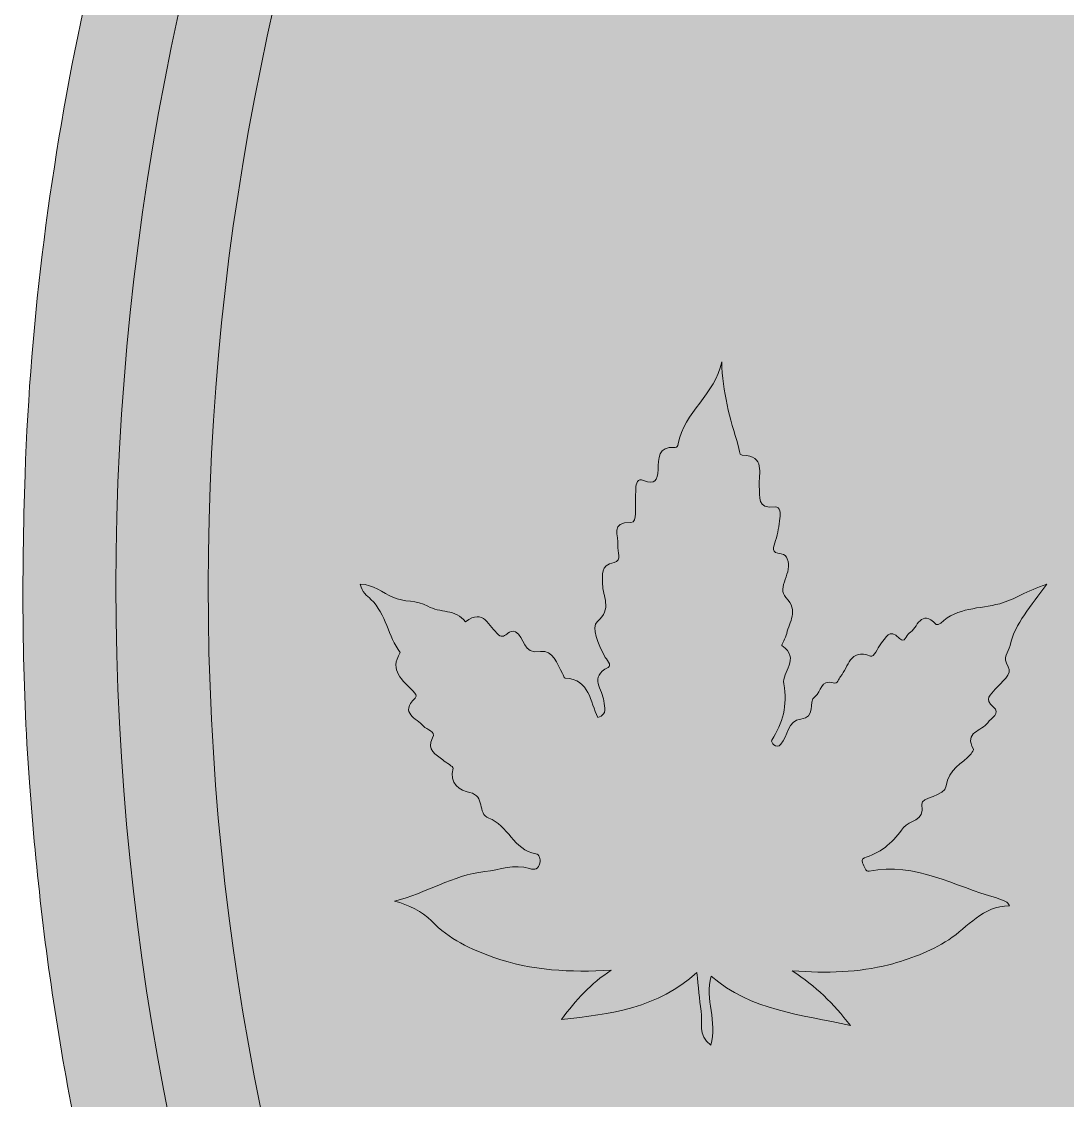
# Model space of a CAD drawing. Extents: x 532 to 1468, y -1468 to -531.
# Drawn here: x 532 to 709.7, y -1087.2 to -904 of the extents above; entities that cross this region are included whole.
import ezdxf

# ---------------------------------------------------------------- set-up
doc = ezdxf.new("R2010")
doc.units = 0
doc.header["$MEASUREMENT"] = 0
doc.layers.add('katman 1', color=7, linetype='Continuous')

# ---------------------------------------------------------------- blocks, each defined once
blk = doc.blocks.new('block 2')
at = {"layer": 'katman 1', "true_color": 0x006539}
h = blk.add_hatch(color=128, dxfattribs=at)
h.dxf.hatch_style = 2
edge = h.paths.add_edge_path()
edge.add_spline(control_points=[(679.66, -659.13), (690.99, -649.02), (702.39, -638.99), (714.46, -629.74), (769.58, -587.47), (830.98, -558.73), (898.81, -543.66), (940.29, -534.44), (982.27, -531.21), (1024.6, -533.44), (1088.43, -536.81), (1149.33, -552.18), (1206.4, -581.11), (1320.98, -639.19), (1399.63, -729.07), (1442.25, -850.28), (1451.76, -877.31), (1458, -905.18), (1462.09, -933.57), (1466.33, -962.96), (1467.78, -992.48), (1466.34, -1022.08), (1462.88, -1093.24), (1444.55, -1160.39), (1410.3, -1222.96), (1366, -1303.9), (1303.22, -1366.51), (1222.35, -1410.96), (1219, -1412.8), (1215.63, -1414.64), (1212.28, -1416.48), (1211.71, -1417.98), (1210.34, -1417.92), (1209.11, -1418.13), (1197.09, -1423.72), (1185.11, -1429.41), (1172.77, -1434.29), (1140.42, -1447.09), (1107.1, -1456.26), (1072.71, -1461.71), (1041.8, -1466.6), (1010.71, -1468.45), (979.49, -1467.05), (907.63, -1463.82), (839.93, -1445.31), (776.64, -1410.95), (743.03, -1392.7), (712.15, -1370.63), (683.95, -1344.82), (658.97, -1321.97), (636.76, -1296.68), (617.25, -1269.02), (615.44, -1266.45), (613.68, -1263.83), (611.34, -1261.68), (611.34, -1261.68), (611.41, -1261.78), (611.41, -1261.78), (611.48, -1259.84), (610.09, -1258.57), (609.16, -1257.15), (585.15, -1220.73), (566.59, -1181.74), (553.55, -1140.12), (552.93, -1138.15), (552.25, -1136.2), (551.6, -1134.24), (550.07, -1133.12), (549.57, -1131.4), (549.12, -1129.71), (546.76, -1120.69), (543.45, -1111.86), (543.19, -1102.37), (541.72, -1094.53), (540.15, -1086.7), (538.81, -1078.84), (536.23, -1063.71), (534.48, -1048.48), (533.36, -1033.17), (532.08, -1015.75), (532.03, -998.31), (532.62, -980.89), (533.53, -954.16), (537, -927.72), (542.59, -901.57), (542.89, -900.16), (543.06, -898.74), (543.29, -897.32), (543.49, -888.33), (546.81, -880.01), (548.94, -871.44), (549.4, -869.59), (550.08, -867.8), (550.38, -865.92), (550.54, -864.93), (550.72, -863.94), (551.26, -863.06), (551.44, -862.9), (551.63, -862.73), (551.82, -862.57), (553.26, -862.02), (553.34, -860.66), (553.72, -859.45), (566.9, -817.77), (585.58, -778.71), (609.68, -742.23), (610.8, -740.54), (611.98, -738.89), (612.36, -736.83), (612.36, -736.83), (612.31, -736.92), (612.31, -736.92), (614, -735.92), (615.05, -734.34), (616.14, -732.78), (633.92, -707.37), (653.97, -683.91), (676.39, -662.48), (676.84, -662.05), (677.22, -661.52), (677.63, -661.04), (677.87, -659.94), (678.5, -659.25), (679.66, -659.13)], knot_values=[0, 0, 0, 0, 1, 1, 1, 2, 2, 2, 3, 3, 3, 4, 4, 4, 5, 5, 5, 6, 6, 6, 7, 7, 7, 8, 8, 8, 9, 9, 9, 10, 10, 10, 11, 11, 11, 12, 12, 12, 13, 13, 13, 14, 14, 14, 15, 15, 15, 16, 16, 16, 17, 17, 17, 18, 18, 18, 19, 19, 19, 20, 20, 20, 21, 21, 21, 22, 22, 22, 23, 23, 23, 24, 24, 24, 25, 25, 25, 26, 26, 26, 27, 27, 27, 28, 28, 28, 29, 29, 29, 30, 30, 30, 31, 31, 31, 32, 32, 32, 33, 33, 33, 34, 34, 34, 35, 35, 35, 36, 36, 36, 37, 37, 37, 38, 38, 38, 39, 39, 39, 40, 40, 40, 41, 41, 41, 41], degree=3, periodic=1)
h = blk.add_hatch(color=128, dxfattribs=at)
h.dxf.hatch_style = 2
edge = h.paths.add_edge_path()
edge.add_spline(control_points=[(999.83, -564.27), (1243.54, -564.71), (1436.2, -763.36), (1435.33, -1001.86), (1434.46, -1241.3), (1239.31, -1435.91), (999.2, -1435.9), (761.12, -1435.88), (563.6, -1243.11), (563.73, -999.8), (563.87, -758.25), (759.58, -564.23), (999.83, -564.27)], knot_values=[0, 0, 0, 0, 1, 1, 1, 2, 2, 2, 3, 3, 3, 4, 4, 4, 4], degree=3, periodic=1)
at = {"layer": 'katman 1', "lineweight": 0}
for points, knots in [([(679.66, -659.13), (690.99, -649.02), (702.39, -638.99), (714.46, -629.74), (769.58, -587.47), (830.98, -558.73), (898.81, -543.66), (940.29, -534.44), (982.27, -531.21), (1024.6, -533.44), (1088.43, -536.81), (1149.33, -552.18), (1206.4, -581.11), (1320.98, -639.19), (1399.63, -729.07), (1442.25, -850.28), (1451.76, -877.31), (1458, -905.18), (1462.09, -933.57), (1466.33, -962.96), (1467.78, -992.48), (1466.34, -1022.08), (1462.88, -1093.24), (1444.55, -1160.39), (1410.3, -1222.96), (1366, -1303.9), (1303.22, -1366.51), (1222.35, -1410.96), (1219, -1412.8), (1215.63, -1414.64), (1212.28, -1416.48), (1211.71, -1417.98), (1210.34, -1417.92), (1209.11, -1418.13), (1197.09, -1423.72), (1185.11, -1429.41), (1172.77, -1434.29), (1140.42, -1447.09), (1107.1, -1456.26), (1072.71, -1461.71), (1041.8, -1466.6), (1010.71, -1468.45), (979.49, -1467.05), (907.63, -1463.82), (839.93, -1445.31), (776.64, -1410.95), (743.03, -1392.7), (712.15, -1370.63), (683.95, -1344.82), (658.97, -1321.97), (636.76, -1296.68), (617.25, -1269.02), (615.44, -1266.45), (613.68, -1263.83), (611.34, -1261.68), (611.34, -1261.68), (611.41, -1261.78), (611.41, -1261.78), (611.48, -1259.84), (610.09, -1258.57), (609.16, -1257.15), (585.15, -1220.73), (566.59, -1181.74), (553.55, -1140.12), (552.93, -1138.15), (552.25, -1136.2), (551.6, -1134.24), (550.07, -1133.12), (549.57, -1131.4), (549.12, -1129.71), (546.76, -1120.69), (543.45, -1111.86), (543.19, -1102.37), (541.72, -1094.53), (540.15, -1086.7), (538.81, -1078.84), (536.23, -1063.71), (534.48, -1048.48), (533.36, -1033.17), (532.08, -1015.75), (532.03, -998.31), (532.62, -980.89), (533.53, -954.16), (537, -927.72), (542.59, -901.57), (542.89, -900.16), (543.06, -898.74), (543.29, -897.32), (543.49, -888.33), (546.81, -880.01), (548.94, -871.44), (549.4, -869.59), (550.08, -867.8), (550.38, -865.92), (550.54, -864.93), (550.72, -863.94), (551.26, -863.06), (551.44, -862.9), (551.63, -862.73), (551.82, -862.57), (553.26, -862.02), (553.34, -860.66), (553.72, -859.45), (566.9, -817.77), (585.58, -778.71), (609.68, -742.23), (610.8, -740.54), (611.98, -738.89), (612.36, -736.83), (612.36, -736.83), (612.31, -736.92), (612.31, -736.92), (614, -735.92), (615.05, -734.34), (616.14, -732.78), (633.92, -707.37), (653.97, -683.91), (676.39, -662.48), (676.84, -662.05), (677.22, -661.52), (677.63, -661.04), (677.87, -659.94), (678.5, -659.25), (679.66, -659.13)], [0, 0, 0, 0, 1, 1, 1, 2, 2, 2, 3, 3, 3, 4, 4, 4, 5, 5, 5, 6, 6, 6, 7, 7, 7, 8, 8, 8, 9, 9, 9, 10, 10, 10, 11, 11, 11, 12, 12, 12, 13, 13, 13, 14, 14, 14, 15, 15, 15, 16, 16, 16, 17, 17, 17, 18, 18, 18, 19, 19, 19, 20, 20, 20, 21, 21, 21, 22, 22, 22, 23, 23, 23, 24, 24, 24, 25, 25, 25, 26, 26, 26, 27, 27, 27, 28, 28, 28, 29, 29, 29, 30, 30, 30, 31, 31, 31, 32, 32, 32, 33, 33, 33, 34, 34, 34, 35, 35, 35, 36, 36, 36, 37, 37, 37, 38, 38, 38, 39, 39, 39, 40, 40, 40, 41, 41, 41, 41]), ([(548.04, -999.82), (548.59, -748.92), (752.29, -547.1), (1002.53, -548.71), (1249.91, -550.3), (1451.89, -751.28), (1450.88, -1002.06), (1449.86, -1252.53), (1245.65, -1453.49), (995.77, -1451.5), (749.14, -1449.53), (548.32, -1249.36), (548.04, -999.82)], [0, 0, 0, 0, 1, 1, 1, 2, 2, 2, 3, 3, 3, 4, 4, 4, 4]), ([(999.83, -564.27), (1243.54, -564.71), (1436.2, -763.36), (1435.33, -1001.86), (1434.46, -1241.3), (1239.31, -1435.91), (999.2, -1435.9), (761.12, -1435.88), (563.6, -1243.11), (563.73, -999.8), (563.87, -758.25), (759.58, -564.23), (999.83, -564.27)], [0, 0, 0, 0, 1, 1, 1, 2, 2, 2, 3, 3, 3, 4, 4, 4, 4]), ([(623.79, -1073.42), (626.18, -1070.13), (628.82, -1067.29), (632.18, -1065.09), (625.32, -1065.44), (618.7, -1065.18), (612.28, -1062.91), (608.34, -1061.52), (604.68, -1059.8), (601.66, -1056.7), (600.06, -1055.06), (597.82, -1054), (595.4, -1053.32), (600.74, -1052.02), (605.29, -1048.93), (610.75, -1048.31), (613.29, -1048.02), (615.72, -1047.01), (618.33, -1047.82), (619.22, -1048.09), (619.88, -1047.89), (620.1, -1046.87), (620.25, -1046.16), (620.03, -1045.4), (619.4, -1045.3), (615.64, -1044.67), (614.66, -1040.43), (611.4, -1039.23), (609.4, -1038.5), (610.91, -1035.43), (608.15, -1034.9), (606.63, -1034.61), (604.56, -1033.36), (605.36, -1030.74), (605.44, -1030.49), (604.17, -1029.89), (603.6, -1029.36), (602.52, -1028.36), (600.7, -1027.79), (601.87, -1025.58), (602.47, -1024.44), (600.88, -1024.27), (600.32, -1023.63), (599.15, -1022.28), (596.2, -1021.42), (598.9, -1018.87), (599.34, -1018.45), (598.84, -1018.02), (598.54, -1017.69), (596.84, -1015.82), (594.37, -1014.22), (596.38, -1011.13), (594.28, -1008.36), (593.99, -1004.61), (591.4, -1002.09), (590.74, -1001.45), (589.84, -1000.92), (589.58, -999.51), (591.8, -999.55), (593.39, -1000.95), (595.13, -1001.74), (597.03, -1002.61), (599.16, -1002.18), (601.05, -1003.26), (603.04, -1004.39), (605.84, -1003.7), (607.46, -1005.9), (610.56, -1003.48), (611.43, -1006.74), (613.05, -1008.1), (613.71, -1008.65), (614.15, -1008.21), (614.66, -1007.84), (615.02, -1007.58), (615.37, -1007.32), (615.93, -1007.61), (617.55, -1008.44), (617.11, -1011.52), (620.21, -1010.97), (622.37, -1010.58), (623.01, -1013.07), (623.92, -1014.66), (624.07, -1014.94), (624.2, -1015.46), (624.37, -1015.47), (628.61, -1015.67), (628.64, -1019.53), (629.93, -1022.17), (631.73, -1021.52), (631.01, -1020.45), (630.95, -1019.34), (630.83, -1017.47), (628.35, -1015.25), (631.69, -1013.66), (632.43, -1013.31), (631.38, -1012.32), (631.05, -1011.68), (630.09, -1009.78), (628.75, -1006.82), (629.85, -1005.88), (632.45, -1003.67), (630.74, -1001.6), (630.75, -999.48), (630.76, -997.93), (630.31, -996.33), (632.69, -995.83), (634.18, -995.52), (633.2, -993.97), (633.33, -992.96), (633.53, -991.37), (632, -988.82), (635.56, -989.06), (636.24, -989.11), (636.33, -988.24), (636.32, -987.57), (636.31, -986.13), (636.35, -984.69), (636.4, -983.25), (636.42, -982.42), (636.65, -981.45), (637.7, -981.87), (639.72, -982.69), (640.07, -981.89), (640.17, -980.04), (640.27, -978.28), (640.09, -975.99), (643.06, -976.29), (643.45, -976.33), (643.53, -976.06), (643.6, -975.67), (644.58, -970.28), (649.89, -967.25), (651, -961.76), (651.09, -966.81), (652.41, -971.4), (653.81, -975.98), (653.99, -976.56), (653.88, -977.58), (654.49, -977.59), (658.48, -977.7), (657.24, -980.72), (657.38, -982.81), (657.51, -984.7), (656.89, -986.76), (660.08, -986.39), (661, -986.29), (660.99, -987.56), (660.89, -988.32), (660.73, -989.58), (660.54, -990.86), (660.15, -992.07), (659.77, -993.23), (659.29, -994.24), (661.12, -994.35), (661.7, -994.39), (661.94, -994.78), (662.13, -995.21), (663.18, -997.5), (660.22, -1000.03), (661.9, -1001.79), (664.11, -1004.11), (662.47, -1005.88), (662.03, -1007.88), (661.87, -1008.62), (661.1, -1009.85), (661.23, -1009.94), (664.44, -1012.13), (661.19, -1014.5), (661.53, -1016.42), (662.21, -1020.15), (661.36, -1023.06), (659.48, -1026.01), (659.4, -1026.15), (659.61, -1026.62), (659.82, -1026.78), (660.2, -1027.08), (660.64, -1027.15), (661.05, -1026.7), (662.28, -1025.34), (662.18, -1022.67), (664.41, -1022.43), (667.16, -1022.14), (665.53, -1019.55), (666.85, -1018.57), (667.88, -1017.81), (667.81, -1015.64), (669.92, -1016.25), (670.78, -1016.5), (670.83, -1015.63), (671.2, -1015.18), (672.53, -1013.56), (672.72, -1010.39), (676.26, -1011.72), (676.96, -1011.98), (677.41, -1010.36), (678.03, -1009.65), (678.88, -1008.67), (679.38, -1006.89), (681.19, -1008.71), (682.15, -1009.67), (682.29, -1008.14), (682.84, -1007.82), (684.25, -1007), (684.83, -1003.58), (687.42, -1006.34), (687.51, -1006.44), (688.03, -1006.3), (688.21, -1006.13), (691, -1003.39), (694.84, -1003.75), (698.23, -1002.82), (700.69, -1002.14), (702.82, -1000.68), (706.23, -999.48), (703.53, -1003.32), (700.84, -1006.07), (699.98, -1009.91), (699.71, -1011.16), (698.56, -1011.82), (699.69, -1013.53), (700.48, -1014.74), (698.47, -1016.17), (697.48, -1017.36), (696.72, -1018.28), (695.45, -1018.94), (697.15, -1020.37), (698.44, -1021.45), (696.78, -1022.2), (696.2, -1023.03), (695.24, -1024.43), (692.04, -1024.63), (693.79, -1027.52), (693.87, -1027.65), (693.55, -1028.08), (693.35, -1028.32), (691.86, -1030.04), (689.54, -1030.89), (689.15, -1033.78), (688.91, -1035.49), (684.79, -1035.77), (684.99, -1036.87), (685.55, -1039.97), (682.82, -1039.54), (681.88, -1040.84), (680.21, -1043.18), (678.33, -1045.01), (675.55, -1045.85), (675.12, -1045.98), (674.65, -1046.23), (674.93, -1046.85), (675.19, -1047.42), (675.44, -1048.38), (676.04, -1048.26), (683.92, -1046.63), (690.55, -1050.86), (697.66, -1052.79), (698.26, -1052.95), (698.84, -1053.24), (699.41, -1053.5), (699.54, -1053.56), (699.61, -1053.75), (699.9, -1054.14), (695.31, -1054.09), (692.84, -1057.8), (689.57, -1059.89), (686.31, -1061.97), (682.93, -1063.22), (679.38, -1064.14), (674.23, -1065.47), (668.92, -1065.61), (662.99, -1065.17), (667.03, -1067.8), (669.91, -1070.71), (672.87, -1074.47), (664.34, -1072.53), (656.04, -1071.97), (649.19, -1066.09), (648.1, -1070.07), (650.28, -1073.78), (649.16, -1077.82), (646.79, -1076.09), (647.82, -1073.85), (647.51, -1072.03), (647.16, -1069.99), (647.04, -1067.92), (646.78, -1065.44), (640.15, -1071.5), (632.04, -1072.57), (623.79, -1073.42)], [0, 0, 0, 0, 1, 1, 1, 2, 2, 2, 3, 3, 3, 4, 4, 4, 5, 5, 5, 6, 6, 6, 7, 7, 7, 8, 8, 8, 9, 9, 9, 10, 10, 10, 11, 11, 11, 12, 12, 12, 13, 13, 13, 14, 14, 14, 15, 15, 15, 16, 16, 16, 17, 17, 17, 18, 18, 18, 19, 19, 19, 20, 20, 20, 21, 21, 21, 22, 22, 22, 23, 23, 23, 24, 24, 24, 25, 25, 25, 26, 26, 26, 27, 27, 27, 28, 28, 28, 29, 29, 29, 30, 30, 30, 31, 31, 31, 32, 32, 32, 33, 33, 33, 34, 34, 34, 35, 35, 35, 36, 36, 36, 37, 37, 37, 38, 38, 38, 39, 39, 39, 40, 40, 40, 41, 41, 41, 42, 42, 42, 43, 43, 43, 44, 44, 44, 45, 45, 45, 46, 46, 46, 47, 47, 47, 48, 48, 48, 49, 49, 49, 50, 50, 50, 51, 51, 51, 52, 52, 52, 53, 53, 53, 54, 54, 54, 55, 55, 55, 56, 56, 56, 57, 57, 57, 58, 58, 58, 59, 59, 59, 60, 60, 60, 61, 61, 61, 62, 62, 62, 63, 63, 63, 64, 64, 64, 65, 65, 65, 66, 66, 66, 67, 67, 67, 68, 68, 68, 69, 69, 69, 70, 70, 70, 71, 71, 71, 72, 72, 72, 73, 73, 73, 74, 74, 74, 75, 75, 75, 76, 76, 76, 77, 77, 77, 78, 78, 78, 79, 79, 79, 80, 80, 80, 81, 81, 81, 82, 82, 82, 83, 83, 83, 84, 84, 84, 85, 85, 85, 86, 86, 86, 87, 87, 87, 88, 88, 88, 89, 89, 89, 90, 90, 90, 91, 91, 91, 92, 92, 92, 93, 93, 93, 94, 94, 94, 95, 95, 95, 96, 96, 96, 96])]:
    blk.add_open_spline(points, degree=3, knots=knots, dxfattribs=at)

msp = doc.modelspace()

# ---------------------------------------------------------------- block references
at = {"layer": 'katman 1'}
msp.add_blockref('block 2', (0, 0), dxfattribs=at)

doc.saveas('drawing.dxf')
